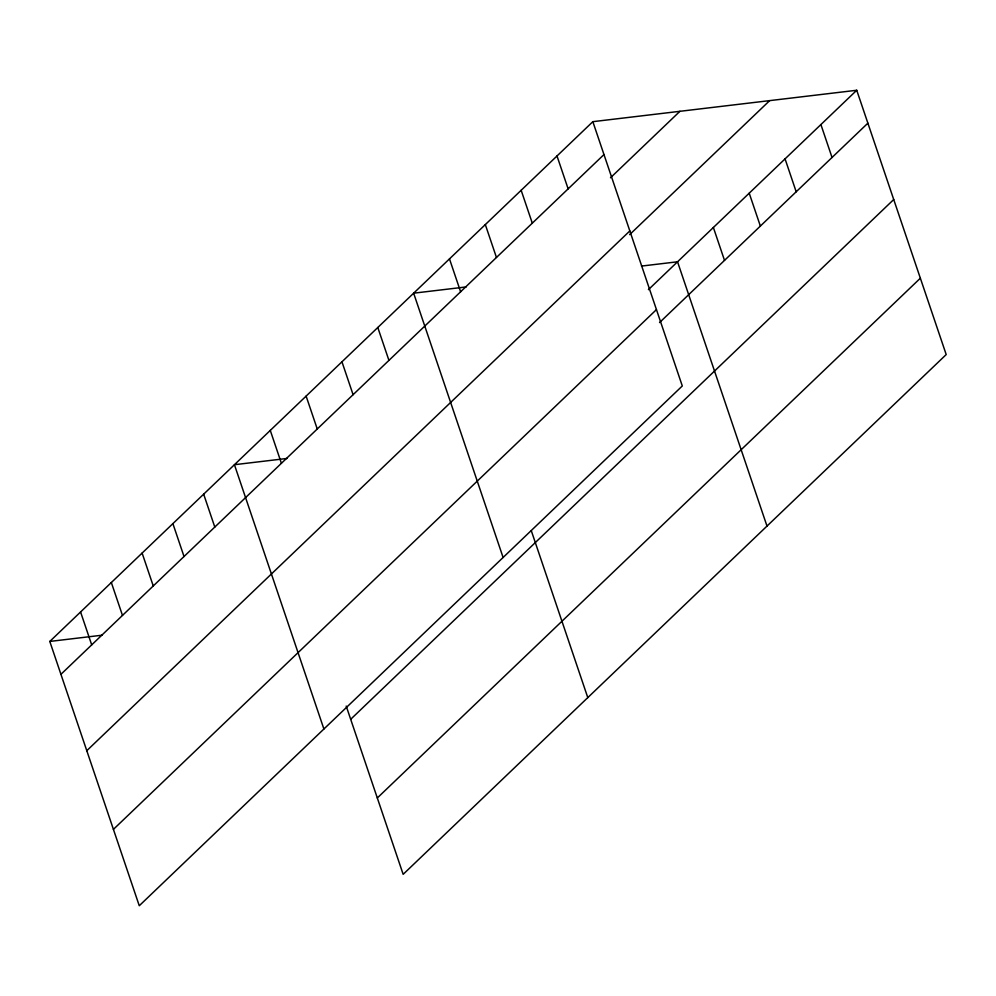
<?xml version="1.0" encoding="UTF-8"?>
<svg xmlns="http://www.w3.org/2000/svg" width="996" height="996" viewBox="0 0 996 996"><rect width="100%" height="100%" fill="white"/><g stroke="black" fill="none" stroke-linecap="round" stroke-linejoin="round"><path stroke-width="1.49" d="M592.844 121.674L682.297 385.962L139.266 905.738L49.8 641.436L592.844 121.674L856.734 90.263L946.2 354.564L403.156 874.326L346.21 706.077M60.93 674.329L603.974 154.567M610.486 177.774L679.932 111.303M86.789 750.698L629.821 230.935M629.646 234.633L769.659 100.633M648.421 289.662L856.734 90.263M113.419 829.369L656.451 309.607M659.551 322.567L867.877 123.168M350.679 719.299L893.723 199.524M377.31 797.97L920.354 278.208M466.19 286.935L413.639 293.185L503.105 557.486M641.499 266.081L677.541 261.786L766.995 526.087M286.985 458.459L234.434 464.709L323.899 729.01M49.8 641.436L102.351 635.174M820.903 124.575L832.034 157.468M785.06 158.874L796.19 191.78M749.216 193.187L760.359 226.08M713.373 227.486L724.515 260.392M557.001 155.974L568.143 188.879M521.157 190.273L532.3 223.179M485.326 224.586L496.456 257.478M449.482 258.885L460.613 291.791M531.341 530.831L587.789 697.611M377.795 327.497L388.938 360.39M341.952 361.797L353.094 394.702M306.121 396.109L317.251 429.002M270.277 430.409L281.407 463.314M203.657 494.165L214.8 527.071M172.893 523.622L184.023 556.515M142.117 553.079L153.26 585.972M111.34 582.523L122.483 615.428M80.576 611.98L91.707 644.885"/></g></svg>
